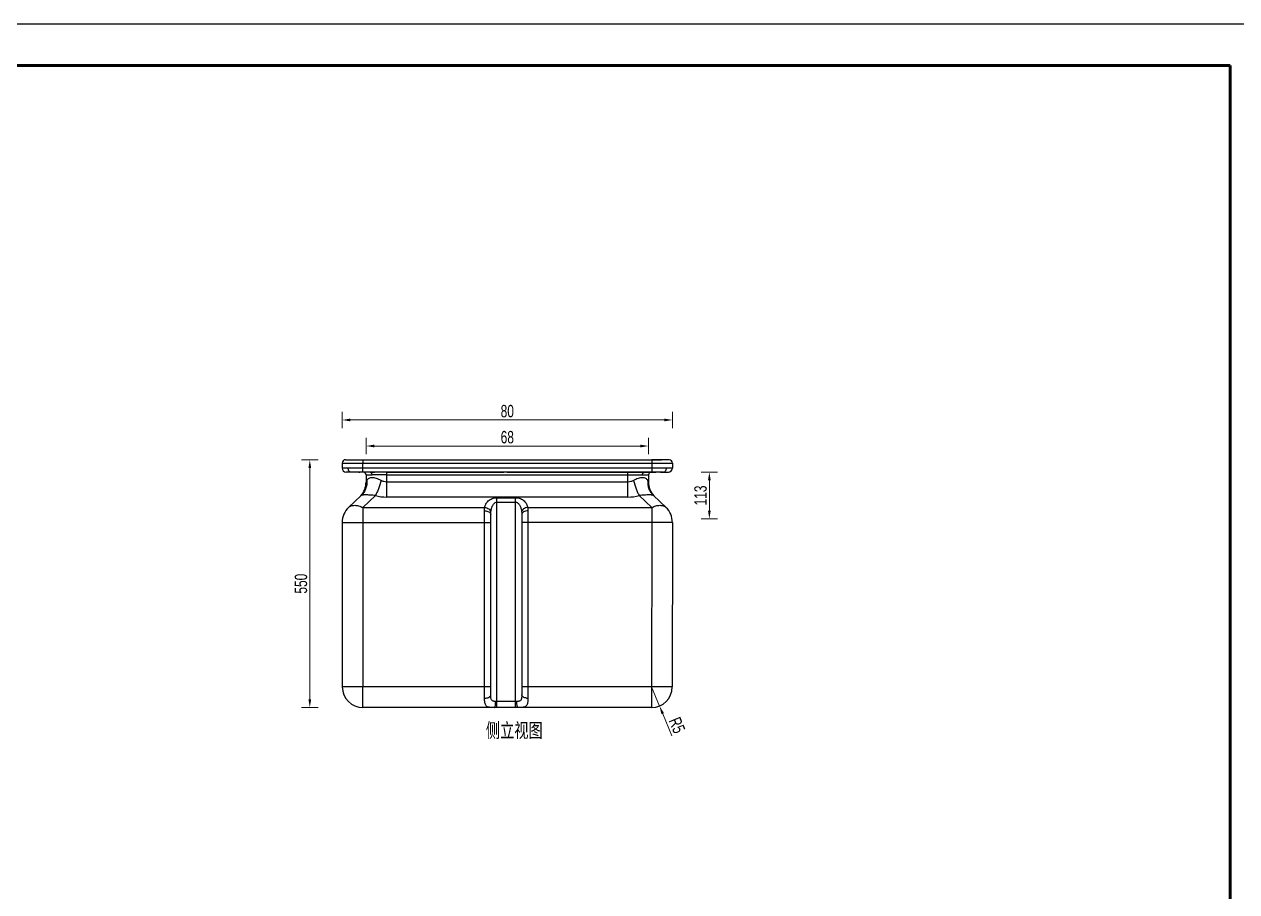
# Model space of a CAD drawing. Extents: x 104235 to 112395, y 52637 to 53451.
# Drawn here: x 111499.4 to 111793, y 53240.8 to 53450.8 of the extents above; entities that cross this region are included whole.
import ezdxf

# ---------------------------------------------------------------- set-up
doc = ezdxf.new("R2010")
doc.units = 0
doc.header["$LTSCALE"] = 1000
doc.header["$PDMODE"] = 1
doc.layers.add('0-1', color=40, linetype='Continuous')
doc.layers.add('图框', color=7, linetype='Continuous')
doc.layers.add('01-细实线', color=3, linetype='Continuous', lineweight=25)
doc.layers.add('图框粗线', color=7, linetype='Continuous', lineweight=60)
doc.styles.add('3.0号字-阿文', font='win7仿宋_GB2312.ttf', dxfattribs={"width": 0.72})
doc.dimstyles.new('1：10阿文', dxfattribs={"dimtxt": 3, "dimasz": 2, "dimexe": 2, "dimexo": 0, "dimtad": 1, "dimdec": 0, "dimzin": 0, "dimdsep": 46, "dimtxsty": '3.0号字-阿文', "dimcen": 2, "dimclrd": 3, "dimclre": 3, "dimclrt": 3, "dimadec": 0, "dimazin": 0, "dimtfac": 1, "dimtdec": 0, "dimtmove": 1, "dimatfit": 3, "dimfxl": 2, "dimfxlon": 1, "dimtolj": 1, "dimtzin": 0, "dimlwd": 18, "dimlwe": 18, "dimarcsym": 0})

# ---------------------------------------------------------------- blocks, each defined once
blk = doc.blocks.new('*D100')
at = {"layer": '01-细实线', "color": 3, "linetype": 'Continuous', "lineweight": 18}
for p, q in [((111576.39, 53353.05), (111576.39, 53357.05)), ((111656.39, 53353.05), (111656.39, 53357.05)), ((111578.39, 53355.05), (111654.39, 53355.05))]:
    blk.add_line(p, q, dxfattribs=at)
at = {"layer": '01-细实线', "color": 3}
for points in [[(111578.39, 53355.38), (111578.39, 53354.72), (111576.39, 53355.05)], [(111654.39, 53355.38), (111654.39, 53354.72), (111656.39, 53355.05)]]:
    blk.add_solid(points, dxfattribs=at)
at = {"layer": 'Defpoints', "color": 0}
for p in [(111656.39, 53355.05), (111576.39, 53344.62), (111656.39, 53344.55)]:
    blk.add_point(p, dxfattribs=at)
at = {"layer": '01-细实线', "color": 3, "insert": (111616.39, 53357.17), "char_height": 3, "attachment_point": 5, "style": '3.0号字-阿文'}
blk.add_mtext('\\A1;80', dxfattribs=at)
blk = doc.blocks.new('*D101')
at = {"layer": '01-细实线', "color": 3, "linetype": 'Continuous', "lineweight": 18}
for p, q in [((111582.19, 53346.74), (111582.19, 53350.74)), ((111650.59, 53346.74), (111650.59, 53350.74)), ((111584.19, 53348.74), (111648.59, 53348.74))]:
    blk.add_line(p, q, dxfattribs=at)
at = {"layer": '01-细实线', "color": 3}
for points in [[(111584.19, 53349.08), (111584.19, 53348.41), (111582.19, 53348.74)], [(111648.59, 53349.08), (111648.59, 53348.41), (111650.59, 53348.74)]]:
    blk.add_solid(points, dxfattribs=at)
at = {"layer": 'Defpoints', "color": 0}
for p in [(111650.59, 53348.74), (111582.19, 53341.78), (111650.59, 53341.78)]:
    blk.add_point(p, dxfattribs=at)
at = {"layer": '01-细实线', "color": 3, "insert": (111616.39, 53350.87), "char_height": 3, "attachment_point": 5, "style": '3.0号字-阿文'}
blk.add_mtext('\\A1;68', dxfattribs=at)
blk = doc.blocks.new('*D102')
at = {"layer": '01-细实线', "color": 3, "linetype": 'Continuous', "lineweight": 18}
for p, q in [((111663.31, 53342.41), (111667.31, 53342.41)), ((111665.31, 53333.12), (111665.31, 53340.41)), ((111663.31, 53331.12), (111667.31, 53331.12))]:
    blk.add_line(p, q, dxfattribs=at)
at = {"layer": '01-细实线', "color": 3}
for points in [[(111664.98, 53340.41), (111665.65, 53340.41), (111665.31, 53342.41)], [(111664.98, 53333.12), (111665.65, 53333.12), (111665.31, 53331.12)]]:
    blk.add_solid(points, dxfattribs=at)
at = {"layer": 'Defpoints', "color": 0}
for p in [(111655.39, 53342.41), (111665.31, 53342.41), (111656.3, 53331.12)]:
    blk.add_point(p, dxfattribs=at)
at = {"layer": '01-细实线', "color": 3, "insert": (111663.19, 53336.77), "char_height": 3, "attachment_point": 5, "rotation": 90, "style": '3.0号字-阿文'}
blk.add_mtext('\\A1;113', dxfattribs=at)
blk = doc.blocks.new('*D103')
at = {"layer": '01-细实线', "color": 3, "linetype": 'Continuous', "lineweight": 18}
for p, q in [((111570.57, 53345.42), (111566.57, 53345.42)), ((111568.57, 53287.42), (111568.57, 53343.42)), ((111570.57, 53285.42), (111566.57, 53285.42))]:
    blk.add_line(p, q, dxfattribs=at)
at = {"layer": '01-细实线', "color": 3}
for points in [[(111568.24, 53343.42), (111568.9, 53343.42), (111568.57, 53345.42)], [(111568.24, 53287.42), (111568.9, 53287.42), (111568.57, 53285.42)]]:
    blk.add_solid(points, dxfattribs=at)
at = {"layer": 'Defpoints', "color": 0}
for p in [(111568.57, 53345.42), (111578.44, 53345.42), (111581.44, 53285.42)]:
    blk.add_point(p, dxfattribs=at)
at = {"layer": '01-细实线', "color": 3, "insert": (111566.44, 53315.42), "char_height": 3, "attachment_point": 5, "rotation": 90, "style": '3.0号字-阿文'}
blk.add_mtext('\\A1;550', dxfattribs=at)
blk = doc.blocks.new('*D90')
at = {"layer": '01-细实线', "color": 3, "linetype": 'Continuous', "lineweight": 18}
for p, q in [((111651.34, 53290.42), (111653.25, 53285.8)), ((111656.25, 53278.57), (111654.02, 53283.95))]:
    blk.add_line(p, q, dxfattribs=at)
at = {"layer": '01-细实线', "color": 3}
blk.add_solid([(111654.33, 53284.08), (111653.71, 53283.83), (111653.25, 53285.8)], dxfattribs=at)
at = {"layer": 'Defpoints', "color": 0}
for p in [(111651.34, 53290.42), (111653.25, 53285.8)]:
    blk.add_point(p, dxfattribs=at)
at = {"layer": '01-细实线', "color": 3, "insert": (111657.48, 53281.15), "char_height": 3, "attachment_point": 5, "rotation": 292.4875, "style": '3.0号字-阿文'}
blk.add_mtext('\\A1;R5', dxfattribs=at)
blk = doc.blocks.new('3')
at = {"layer": '图框'}
blk.add_line((103628.62, 53029.13), (103034.62, 53029.13), dxfattribs=at)
at = {"layer": '图框粗线'}
for p, q in [((103618.62, 53019.13), (103059.62, 53019.13)), ((103618.62, 52619.13), (103618.62, 53019.13))]:
    blk.add_line(p, q, dxfattribs=at)

msp = doc.modelspace()

# ---------------------------------------------------------------- linework, layer by layer
at = {"layer": '01-细实线'}
for p, q in [((111576.39, 53344.62, 283284.03), (111576.39, 53343.41, 283284.03)), ((111576.39, 53344.62, 283284.03), (111651.39, 53344.62, 283284.03)), ((111577.19, 53345.42, 283284.03), (111653.75, 53345.42, 283284.03)), ((111581.39, 53345.42, 283284.03), (111581.39, 53345.42, 283284.03)), ((111581.39, 53342.41, 283284.03), (111581.39, 53344.62, 283284.03)), ((111651.39, 53345.42, 283284.03), (111651.39, 53345.42, 283284.03)), ((111655.59, 53345.42, 283284.03), (111651.39, 53345.42, 283284.03)), ((111651.39, 53344.62, 283284.03), (111655.52, 53344.62, 283284.03)), ((111651.39, 53344.62, 283284.03), (111651.39, 53342.41, 283284.03)), ((111655.52, 53344.62, 283284.03), (111656.39, 53344.62, 283284.03)), ((111656.39, 53344.62, 283284.03), (111656.39, 53343.41, 283284.03)), ((111576.77, 53343.41, 283284.03), (111576.39, 53343.41, 283284.03)), ((111577.23, 53343.41, 283284.03), (111576.77, 53343.41, 283284.03)), ((111577.85, 53343.4, 283284.03), (111577.23, 53343.41, 283284.03)), ((111579.32, 53342.4, 283284.03), (111577.38, 53342.41, 283284.03)), ((111583.23, 53342.36, 283284.03), (111580.45, 53342.39, 283284.03)), ((111651.39, 53343.41, 283284.03), (111581.39, 53343.41, 283284.03)), ((111651.39, 53342.41, 283284.03), (111581.39, 53342.41, 283284.03)), ((111582.19, 53341.78, 283284.03), (111582.19, 53340.02, 283284.03)), ((111582.19, 53341.78, 283284.03), (111582.36, 53341.78, 283284.03)), ((111582.36, 53341.78, 283284.03), (111582.7, 53341.77, 283284.03)), ((111582.7, 53341.77, 283284.03), (111583.65, 53341.76, 283284.03)), ((111587.19, 53336.39, 283284.03), (111587.19, 53342.38, 283284.03)), ((111587.19, 53342.38, 283284.03), (111615.59, 53342.38, 283284.03)), ((111587.19, 53341.78, 283284.03), (111645.59, 53341.78, 283284.03)), ((111617.19, 53342.38, 283284.03), (111645.59, 53342.38, 283284.03)), ((111645.59, 53336.39, 283284.03), (111645.59, 53342.38, 283284.03)), ((111649.12, 53341.76, 283284.03), (111650.21, 53341.77, 283284.03)), ((111649.55, 53342.36, 283284.03), (111652.32, 53342.39, 283284.03)), ((111650.21, 53341.77, 283284.03), (111650.42, 53341.78, 283284.03)), ((111650.42, 53341.78, 283284.03), (111650.59, 53341.78, 283284.03)), ((111650.59, 53341.78, 283284.03), (111650.59, 53340.02, 283284.03)), ((111653.45, 53342.4, 283284.03), (111655.39, 53342.41, 283284.03)), ((111655.54, 53343.41, 283284.03), (111654.92, 53343.4, 283284.03)), ((111655.87, 53343.41, 283284.03), (111655.54, 53343.41, 283284.03)), ((111656.39, 53343.41, 283284.03), (111655.87, 53343.41, 283284.03)), ((111582.38, 53340.38, 283284.03), (111582.19, 53340.02, 283284.03)), ((111645.59, 53340.02, 283284.03), (111587.19, 53340.02, 283284.03)), ((111650.59, 53340.02, 283284.03), (111650.4, 53340.38, 283284.03)), ((111581.01, 53336.76, 283284.03), (111577.96, 53333.86, 283284.03)), ((111581.4, 53333.86, 283284.03), (111584.45, 53336.76, 283284.03)), ((111645.59, 53336.39, 283284.03), (111587.19, 53336.39, 283284.03)), ((111613.89, 53285.42, 283284.03), (111613.89, 53336.24, 283284.03)), ((111613.89, 53336.24, 283284.03), (111618.39, 53336.24, 283284.03)), ((111613.89, 53335.15, 283284.03), (111618.39, 53335.15, 283284.03)), ((111618.39, 53285.42, 283284.03), (111618.39, 53336.24, 283284.03)), ((111648.33, 53336.76, 283284.03), (111651.37, 53333.86, 283284.03)), ((111654.82, 53333.86, 283284.03), (111651.77, 53336.76, 283284.03)), ((111581.4, 53333.86, 283284.03), (111581.44, 53290.42, 283284.03)), ((111581.4, 53333.86, 283284.03), (111610.93, 53333.86, 283284.03)), ((111610.89, 53287.71, 283284.03), (111610.89, 53333.03, 283284.03)), ((111612.39, 53288.52, 283284.03), (111612.39, 53332.19, 283284.03)), ((111619.89, 53332.19, 283284.03), (111619.89, 53288.52, 283284.03)), ((111621.35, 53333.86, 283284.03), (111651.37, 53333.86, 283284.03)), ((111621.39, 53333.03, 283284.03), (111621.39, 53287.71, 283284.03)), ((111651.37, 53333.86, 283284.03), (111651.34, 53285.42, 283284.03)), ((111576.4, 53330.23, 283284.03), (111576.44, 53290.42, 283284.03)), ((111576.4, 53330.23, 283284.03), (111581.4, 53330.23, 283284.03)), ((111581.4, 53330.23, 283284.03), (111612.39, 53330.23, 283284.03)), ((111656.37, 53330.23, 283284.03), (111619.89, 53330.23, 283284.03)), ((111656.37, 53330.23, 283284.03), (111656.34, 53290.42, 283284.03)), ((111581.44, 53290.42, 283284.03), (111576.44, 53290.42, 283284.03)), ((111581.44, 53285.42, 283284.03), (111581.44, 53290.42, 283284.03)), ((111612.39, 53290.42, 283284.03), (111581.44, 53290.42, 283284.03)), ((111656.34, 53290.42, 283284.03), (111619.89, 53290.42, 283284.03)), ((111651.34, 53285.42, 283284.03), (111581.44, 53285.42, 283284.03)), ((111618.69, 53286.92, 283284.03), (111613.58, 53286.92, 283284.03))]:
    msp.add_line(p, q, dxfattribs=at)
for centre, radius, start, end in [((111577.19, 53344.62, 283284.03), 0.8, 90.05, 180.05), ((111655.59, 53344.62, 283284.03), 0.8, 359.95, 89.95), ((111577.39, 53343.41, 283284.03), 1, 180.05, 269.5045), ((111581.4, 52742.27, 283284.03), 601.14, 90.00144, 90.33842), ((111581.32, 52966.39, 283284.03), 376.03, 89.9892, 90.4208), ((111581.59, 53341.78, 283284.03), 0.6, 0, 89.5088), ((111586.79, 52898.28, 283284.03), 444.1, 89.9491, 90.4597), ((111586.84, 52986.46, 283284.03), 355.32, 89.9438, 90.514), ((111645.69, 52815.51, 283284.03), 526.86, 89.5804, 90.0108), ((111651.19, 53341.78, 283284.03), 0.6, 90.4939, 180), ((111651.66, 52839.81, 283284.03), 503.61, 89.6289, 90.0312), ((111651.67, 53025.53, 283284.03), 316.89, 89.5389, 90.0511), ((111655.39, 53343.41, 283284.03), 1, 270.4955, 359.95), ((111577.19, 53340.02, 283284.03), 5, 318.6481, 359.9999), ((111655.59, 53340.02, 283284.03), 5, 180.0001, 221.3519), ((111587.19, 53346.91, 283284.03), 10.52, 254.923, 270.0033), ((111645.59, 53346.89, 283284.03), 10.5, 269.9815, 285.0921), ((111581.4, 53330.24, 283284.03), 5, 133.4792, 180.05), ((111651.37, 53330.24, 283284.03), 5, 359.95, 46.5208), ((111581.44, 53290.42, 283284.03), 5, 180.05, 270), ((111651.34, 53290.42, 283284.03), 5, 270, 359.95), ((111610.89, 53290.43, 283284.03), 2.72, 269.9903, 276.5636), ((111621.39, 53290.43, 283284.03), 2.72, 263.437, 270.01)]:
    msp.add_arc(centre, radius, start, end, dxfattribs=at)
for centre, start_param, end_param in [((111579.89, 53342.39, 283284.03), -0.785398, 2.356194), ((111616.39, 53342.39, 283284.03), 1.570796, 3.141593), ((111616.39, 53342.39, 283284.03), -1.570796, 0), ((111652.89, 53342.39, 283284.03), 7.068583, 10.210176)]:
    msp.add_ellipse(centre, major_axis=(0.8, 0), ratio=0.008621, start_param=start_param, end_param=end_param, dxfattribs=at)
for points, knots in [([(111581.39, 53345.42, 283284.03), (111581.39, 53345.42, 283284.03), (111581.4, 53345.4, 283284.03), (111581.4, 53345.38, 283284.03), (111581.4, 53345.32, 283284.03), (111581.39, 53345.25, 283284.03), (111581.39, 53345.16, 283284.03), (111581.39, 53345.02, 283284.03), (111581.39, 53344.91, 283284.03), (111581.39, 53344.83, 283284.03)], [0, 0, 0, 0, 0.020439, 0.074137, 0.161667, 0.280924, 0.428478, 0.600563, 1, 1, 1, 1]), ([(111651.39, 53345.42, 283284.03), (111651.38, 53345.42, 283284.03), (111651.38, 53345.4, 283284.03), (111651.38, 53345.38, 283284.03), (111651.38, 53345.32, 283284.03), (111651.38, 53345.25, 283284.03), (111651.38, 53345.16, 283284.03), (111651.39, 53345.02, 283284.03), (111651.39, 53344.91, 283284.03), (111651.39, 53344.83, 283284.03)], [0, 0, 0, 0, 0.020439, 0.074137, 0.161667, 0.280924, 0.428478, 0.600563, 1, 1, 1, 1]), ([(111578.56, 53342.4, 283284.03), (111578.46, 53342.4, 283284.03), (111578.26, 53342.47, 283284.03), (111578.03, 53342.7, 283284.03), (111577.89, 53343.03, 283284.03), (111577.85, 53343.27, 283284.03), (111577.85, 53343.4, 283284.03)], [0, 0, 0, 0, 0.209734, 0.444987, 0.712205, 1, 1, 1, 1]), ([(111585.82, 53340.38, 283284.03), (111585.46, 53340.58, 283284.03), (111584.91, 53340.83, 283284.03), (111584.17, 53341.02, 283284.03), (111583.55, 53341.09, 283284.03), (111582.97, 53340.99, 283284.03), (111582.57, 53340.68, 283284.03), (111582.43, 53340.48, 283284.03), (111582.38, 53340.38, 283284.03)], [0, 0, 0, 0, 0.324512, 0.471016, 0.602546, 0.817415, 0.90994, 1, 1, 1, 1]), ([(111583.65, 53341.76, 283284.03), (111583.65, 53341.84, 283284.03), (111583.63, 53341.99, 283284.03), (111583.54, 53342.19, 283284.03), (111583.41, 53342.33, 283284.03), (111583.29, 53342.36, 283284.03), (111583.23, 53342.36, 283284.03)], [0, 0, 0, 0, 0.287862, 0.555412, 0.790832, 1, 1, 1, 1]), ([(111645.59, 53341.78, 283284.03), (111645.91, 53341.78, 283284.03), (111647.09, 53341.78, 283284.03), (111648.27, 53341.77, 283284.03), (111649.12, 53341.76, 283284.03)], [0, 0, 0, 0, 0.275898, 1, 1, 1, 1]), ([(111650.4, 53340.38, 283284.03), (111650.34, 53340.48, 283284.03), (111650.21, 53340.68, 283284.03), (111649.8, 53340.99, 283284.03), (111649.23, 53341.09, 283284.03), (111648.61, 53341.02, 283284.03), (111647.86, 53340.83, 283284.03), (111647.32, 53340.58, 283284.03), (111646.96, 53340.38, 283284.03)], [0, 0, 0, 0, 0.090056, 0.182587, 0.397452, 0.528985, 0.675488, 1, 1, 1, 1]), ([(111649.12, 53341.76, 283284.03), (111649.12, 53341.84, 283284.03), (111649.14, 53341.99, 283284.03), (111649.23, 53342.19, 283284.03), (111649.37, 53342.33, 283284.03), (111649.49, 53342.36, 283284.03), (111649.54, 53342.36, 283284.03)], [0, 0, 0, 0, 0.287712, 0.554861, 0.790115, 1, 1, 1, 1]), ([(111654.22, 53342.4, 283284.03), (111654.31, 53342.4, 283284.03), (111654.51, 53342.47, 283284.03), (111654.74, 53342.7, 283284.03), (111654.89, 53343.03, 283284.03), (111654.92, 53343.27, 283284.03), (111654.92, 53343.4, 283284.03)], [0, 0, 0, 0, 0.209362, 0.44477, 0.71221, 1, 1, 1, 1]), ([(111582.38, 53340.38, 283284.03), (111582.4, 53340.05, 283284.03), (111582.38, 53339.37, 283284.03), (111582.13, 53338.38, 283284.03), (111581.68, 53337.49, 283284.03), (111581.25, 53336.98, 283284.03), (111581.01, 53336.76, 283284.03)], [0, 0, 0, 0, 0.254574, 0.505614, 0.753701, 1, 1, 1, 1]), ([(111585.82, 53340.38, 283284.03), (111585.65, 53339.71, 283284.03), (111585.35, 53338.74, 283284.03), (111584.86, 53337.54, 283284.03), (111584.59, 53337, 283284.03), (111584.45, 53336.76, 283284.03)], [0, 0, 0, 0, 0.536108, 0.782205, 1, 1, 1, 1]), ([(111587.19, 53340.02, 283284.03), (111586.95, 53340.02, 283284.03), (111586.47, 53340.09, 283284.03), (111586.03, 53340.27, 283284.03), (111585.82, 53340.38, 283284.03)], [0, 0, 0, 0, 0.503921, 1, 1, 1, 1]), ([(111646.96, 53340.38, 283284.03), (111646.75, 53340.27, 283284.03), (111646.31, 53340.09, 283284.03), (111645.83, 53340.02, 283284.03), (111645.59, 53340.02, 283284.03)], [0, 0, 0, 0, 0.49608, 1, 1, 1, 1]), ([(111646.96, 53340.38, 283284.03), (111647.12, 53339.71, 283284.03), (111647.42, 53338.74, 283284.03), (111647.92, 53337.54, 283284.03), (111648.19, 53337, 283284.03), (111648.33, 53336.76, 283284.03)], [0, 0, 0, 0, 0.536106, 0.782204, 1, 1, 1, 1]), ([(111650.4, 53340.38, 283284.03), (111650.37, 53340.05, 283284.03), (111650.4, 53339.37, 283284.03), (111650.64, 53338.38, 283284.03), (111651.1, 53337.49, 283284.03), (111651.53, 53336.98, 283284.03), (111651.77, 53336.76, 283284.03)], [0, 0, 0, 0, 0.254575, 0.505614, 0.753701, 1, 1, 1, 1]), ([(111584.45, 53336.76, 283284.03), (111584.03, 53336.8, 283284.03), (111583.41, 53336.85, 283284.03), (111582.62, 53336.9, 283284.03), (111582.12, 53336.91, 283284.03), (111581.7, 53336.9, 283284.03), (111581.38, 53336.87, 283284.03), (111581.16, 53336.83, 283284.03), (111581.04, 53336.79, 283284.03), (111581.01, 53336.76, 283284.03)], [0, 0, 0, 0, 0.368845, 0.536151, 0.683542, 0.805209, 0.897904, 0.961722, 1, 1, 1, 1]), ([(111610.93, 53333.86, 283284.03), (111610.98, 53334.15, 283284.03), (111611.18, 53334.74, 283284.03), (111611.79, 53335.51, 283284.03), (111612.72, 53336.09, 283284.03), (111613.49, 53336.24, 283284.03), (111613.89, 53336.24, 283284.03)], [0, 0, 0, 0, 0.213606, 0.445169, 0.706998, 1, 1, 1, 1]), ([(111612.41, 53332.78, 283284.03), (111612.43, 53333.02, 283284.03), (111612.51, 53333.5, 283284.03), (111612.7, 53334.09, 283284.03), (111612.94, 53334.53, 283284.03), (111613.17, 53334.83, 283284.03), (111613.48, 53335.08, 283284.03), (111613.75, 53335.15, 283284.03), (111613.89, 53335.15, 283284.03)], [0, 0, 0, 0, 0.241905, 0.485838, 0.609701, 0.735803, 0.86565, 1, 1, 1, 1]), ([(111618.39, 53336.24, 283284.03), (111618.79, 53336.24, 283284.03), (111619.55, 53336.09, 283284.03), (111620.48, 53335.51, 283284.03), (111621.09, 53334.74, 283284.03), (111621.3, 53334.15, 283284.03), (111621.35, 53333.86, 283284.03)], [0, 0, 0, 0, 0.292993, 0.554827, 0.786392, 1, 1, 1, 1]), ([(111618.39, 53335.15, 283284.03), (111618.52, 53335.15, 283284.03), (111618.79, 53335.08, 283284.03), (111619.1, 53334.83, 283284.03), (111619.34, 53334.53, 283284.03), (111619.58, 53334.09, 283284.03), (111619.77, 53333.5, 283284.03), (111619.85, 53333.02, 283284.03), (111619.87, 53332.78, 283284.03)], [0, 0, 0, 0, 0.134333, 0.264186, 0.390289, 0.514155, 0.758092, 1, 1, 1, 1]), ([(111651.77, 53336.76, 283284.03), (111651.73, 53336.79, 283284.03), (111651.62, 53336.83, 283284.03), (111651.4, 53336.87, 283284.03), (111651.08, 53336.9, 283284.03), (111650.66, 53336.91, 283284.03), (111650.16, 53336.9, 283284.03), (111649.37, 53336.85, 283284.03), (111648.75, 53336.8, 283284.03), (111648.33, 53336.76, 283284.03)], [0, 0, 0, 0, 0.038273, 0.10208, 0.194783, 0.316452, 0.463847, 0.631157, 1, 1, 1, 1]), ([(111577.96, 53333.86, 283284.03), (111578.14, 53334.04, 283284.03), (111578.62, 53334.32, 283284.03), (111579.48, 53334.43, 283284.03), (111580.44, 53334.28, 283284.03), (111581.08, 53334.03, 283284.03), (111581.4, 53333.86, 283284.03)], [0, 0, 0, 0, 0.207367, 0.436918, 0.70079, 1, 1, 1, 1]), ([(111610.89, 53333.03, 283284.03), (111610.89, 53333.1, 283284.03), (111610.89, 53333.38, 283284.03), (111610.9, 53333.66, 283284.03), (111610.93, 53333.86, 283284.03)], [0, 0, 0, 0, 0.266887, 1, 1, 1, 1]), ([(111610.89, 53333.03, 283284.03), (111611.08, 53333.03, 283284.03), (111611.45, 53332.99, 283284.03), (111611.87, 53332.84, 283284.03), (111612.13, 53332.67, 283284.03), (111612.28, 53332.52, 283284.03), (111612.37, 53332.36, 283284.03), (111612.39, 53332.25, 283284.03), (111612.39, 53332.19, 283284.03)], [0, 0, 0, 0, 0.309242, 0.587268, 0.708079, 0.815395, 0.911219, 1, 1, 1, 1]), ([(111610.93, 53333.86, 283284.03), (111611.11, 53333.85, 283284.03), (111611.46, 53333.77, 283284.03), (111611.92, 53333.53, 283284.03), (111612.26, 53333.2, 283284.03), (111612.39, 53332.91, 283284.03), (111612.41, 53332.78, 283284.03)], [0, 0, 0, 0, 0.277217, 0.543312, 0.785163, 1, 1, 1, 1]), ([(111612.39, 53332.19, 283284.03), (111612.39, 53332.24, 283284.03), (111612.39, 53332.44, 283284.03), (111612.4, 53332.63, 283284.03), (111612.41, 53332.78, 283284.03)], [0, 0, 0, 0, 0.255972, 1, 1, 1, 1]), ([(111621.35, 53333.86, 283284.03), (111621.17, 53333.85, 283284.03), (111620.82, 53333.77, 283284.03), (111620.35, 53333.53, 283284.03), (111620.01, 53333.2, 283284.03), (111619.89, 53332.91, 283284.03), (111619.87, 53332.78, 283284.03)], [0, 0, 0, 0, 0.277216, 0.543312, 0.785162, 1, 1, 1, 1]), ([(111619.87, 53332.78, 283284.03), (111619.87, 53332.73, 283284.03), (111619.89, 53332.53, 283284.03), (111619.89, 53332.34, 283284.03), (111619.89, 53332.19, 283284.03)], [0, 0, 0, 0, 0.243346, 1, 1, 1, 1]), ([(111621.39, 53333.03, 283284.03), (111621.2, 53333.03, 283284.03), (111620.83, 53332.99, 283284.03), (111620.41, 53332.84, 283284.03), (111620.14, 53332.67, 283284.03), (111620, 53332.52, 283284.03), (111619.91, 53332.36, 283284.03), (111619.89, 53332.25, 283284.03), (111619.89, 53332.19, 283284.03)], [0, 0, 0, 0, 0.309242, 0.587268, 0.708079, 0.815395, 0.911219, 1, 1, 1, 1]), ([(111621.35, 53333.86, 283284.03), (111621.35, 53333.8, 283284.03), (111621.38, 53333.52, 283284.03), (111621.39, 53333.24, 283284.03), (111621.39, 53333.03, 283284.03)], [0, 0, 0, 0, 0.232638, 1, 1, 1, 1]), ([(111651.37, 53333.86, 283284.03), (111651.7, 53334.03, 283284.03), (111652.34, 53334.28, 283284.03), (111653.3, 53334.43, 283284.03), (111654.16, 53334.32, 283284.03), (111654.63, 53334.04, 283284.03), (111654.82, 53333.86, 283284.03)], [0, 0, 0, 0, 0.29921, 0.563082, 0.792633, 1, 1, 1, 1]), ([(111611.2, 53287.72, 283284.03), (111611.36, 53287.74, 283284.03), (111611.66, 53287.8, 283284.03), (111612.04, 53287.98, 283284.03), (111612.31, 53288.21, 283284.03), (111612.39, 53288.43, 283284.03), (111612.39, 53288.52, 283284.03)], [0, 0, 0, 0, 0.314204, 0.589383, 0.814359, 1, 1, 1, 1]), ([(111613.58, 53286.92, 283284.03), (111613.47, 53286.92, 283284.03), (111613.26, 53286.92, 283284.03), (111612.96, 53286.96, 283284.03), (111612.7, 53287.07, 283284.03), (111612.53, 53287.3, 283284.03), (111612.45, 53287.57, 283284.03), (111612.41, 53287.87, 283284.03), (111612.39, 53288.19, 283284.03), (111612.39, 53288.41, 283284.03), (111612.39, 53288.52, 283284.03)], [0, 0, 0, 0, 0.140488, 0.266368, 0.376288, 0.483258, 0.599808, 0.726564, 0.860799, 1, 1, 1, 1]), ([(111619.89, 53288.52, 283284.03), (111619.89, 53288.41, 283284.03), (111619.89, 53288.19, 283284.03), (111619.87, 53287.87, 283284.03), (111619.82, 53287.57, 283284.03), (111619.74, 53287.3, 283284.03), (111619.58, 53287.07, 283284.03), (111619.32, 53286.96, 283284.03), (111619.02, 53286.92, 283284.03), (111618.8, 53286.92, 283284.03), (111618.69, 53286.92, 283284.03)], [0, 0, 0, 0, 0.139201, 0.273436, 0.400192, 0.516742, 0.623711, 0.733632, 0.859511, 1, 1, 1, 1]), ([(111621.08, 53287.72, 283284.03), (111620.92, 53287.74, 283284.03), (111620.62, 53287.8, 283284.03), (111620.23, 53287.98, 283284.03), (111619.96, 53288.21, 283284.03), (111619.89, 53288.43, 283284.03), (111619.89, 53288.52, 283284.03)], [0, 0, 0, 0, 0.314203, 0.589382, 0.814359, 1, 1, 1, 1]), ([(111613.28, 53285.42, 283284.03), (111613.06, 53285.42, 283284.03), (111612.65, 53285.42, 283284.03), (111612.09, 53285.47, 283284.03), (111611.64, 53285.59, 283284.03), (111611.16, 53285.91, 283284.03), (111610.96, 53286.5, 283284.03), (111610.9, 53287.14, 283284.03), (111610.89, 53287.51, 283284.03), (111610.89, 53287.71, 283284.03)], [0, 0, 0, 0, 0.166315, 0.305636, 0.418753, 0.516108, 0.723439, 0.852997, 1, 1, 1, 1]), ([(111613.28, 53285.42, 283284.03), (111613.31, 53285.42, 283284.03), (111613.35, 53285.46, 283284.03), (111613.39, 53285.52, 283284.03), (111613.44, 53285.62, 283284.03), (111613.49, 53285.8, 283284.03), (111613.51, 53285.95, 283284.03), (111613.53, 53286.04, 283284.03)], [0, 0, 0, 0, 0.118946, 0.208294, 0.321382, 0.618121, 1, 1, 1, 1]), ([(111613.53, 53286.04, 283284.03), (111613.54, 53286.11, 283284.03), (111613.57, 53286.4, 283284.03), (111613.58, 53286.7, 283284.03), (111613.58, 53286.92, 283284.03)], [0, 0, 0, 0, 0.228688, 1, 1, 1, 1]), ([(111618.75, 53286.04, 283284.03), (111618.74, 53286.11, 283284.03), (111618.7, 53286.4, 283284.03), (111618.69, 53286.7, 283284.03), (111618.69, 53286.92, 283284.03)], [0, 0, 0, 0, 0.228688, 1, 1, 1, 1]), ([(111618.99, 53285.42, 283284.03), (111618.97, 53285.42, 283284.03), (111618.92, 53285.46, 283284.03), (111618.89, 53285.52, 283284.03), (111618.84, 53285.62, 283284.03), (111618.79, 53285.8, 283284.03), (111618.76, 53285.95, 283284.03), (111618.75, 53286.04, 283284.03)], [0, 0, 0, 0, 0.118948, 0.208296, 0.321385, 0.618122, 1, 1, 1, 1]), ([(111621.39, 53287.71, 283284.03), (111621.39, 53287.51, 283284.03), (111621.38, 53287.14, 283284.03), (111621.32, 53286.5, 283284.03), (111621.11, 53285.91, 283284.03), (111620.64, 53285.59, 283284.03), (111620.18, 53285.47, 283284.03), (111619.63, 53285.42, 283284.03), (111619.22, 53285.42, 283284.03), (111618.99, 53285.42, 283284.03)], [0, 0, 0, 0, 0.147003, 0.276561, 0.483892, 0.581248, 0.694363, 0.833683, 1, 1, 1, 1])]:
    msp.add_open_spline(points, degree=3, knots=knots, dxfattribs=at)
for points in [[(111581.39, 53344.83, 283284.03), (111581.39, 53344.76, 283284.03), (111581.39, 53344.69, 283284.03), (111581.39, 53344.62, 283284.03)], [(111651.39, 53344.83, 283284.03), (111651.39, 53344.76, 283284.03), (111651.39, 53344.69, 283284.03), (111651.39, 53344.62, 283284.03)]]:
    msp.add_open_spline(points, degree=3, dxfattribs=at)

# ---------------------------------------------------------------- block references
at = {"layer": '0-1'}
msp.add_blockref('3', (8172.78, 421.71, 283284.03), dxfattribs=at)

# ---------------------------------------------------------------- texts
at = {"layer": '01-细实线', "color": 0, "style": '3.0号字-阿文', "width": 0.72}
msp.add_text('侧立视图', height=3.5, dxfattribs=at).set_placement((111611.21, 53278.17, 283284.03))

# ---------------------------------------------------------------- dimensions: what is measured, and where the dimension line sits
at = {"layer": '01-细实线'}
for base, p1, p2, picture, middle in [((111656.39, 53355.05, 283284.03), (111576.39, 53344.62, 283284.03), (111656.39, 53344.55, 283284.03), '*D100', (111616.39, 53357.17, 283284.03)), ((111650.59, 53348.74, 283284.03), (111582.19, 53341.78, 283284.03), (111650.59, 53341.78, 283284.03), '*D101', (111616.39, 53350.87, 283284.03))]:
    dim = msp.add_linear_dim(base=base, p1=p1, p2=p2, dimstyle='1：10阿文', dxfattribs=at)
    dim.commit()
    dim.dimension.update_dxf_attribs({"geometry": picture, "text_midpoint": middle})
dim = msp.add_linear_dim(base=(111568.57, 53345.42, 283284.03), p1=(111581.44, 53285.42, 283284.03), p2=(111578.44, 53345.42, 283284.03), angle=90, text='550', dimstyle='1：10阿文', dxfattribs=at)
dim.commit()
dim.dimension.update_dxf_attribs({"geometry": '*D103', "text_midpoint": (111566.44, 53315.42, 283284.03)})
dim = msp.add_linear_dim(base=(111665.31, 53342.41, 283284.03), p1=(111656.3, 53331.12, 283284.03), p2=(111655.39, 53342.41, 283284.03), angle=90, text='113', dimstyle='1：10阿文', dxfattribs=at)
dim.commit()
dim.dimension.update_dxf_attribs({"geometry": '*D102', "text_midpoint": (111665.31, 53336.77, 283284.03), "dimtype": 160})
dim = msp.add_radius_dim(center=(111651.34, 53290.42, 283284.03), mpoint=(111653.25, 53285.8, 283284.03), dimstyle='1：10阿文', dxfattribs=at)
dim.commit()
dim.dimension.update_dxf_attribs({"geometry": '*D90', "text_midpoint": (111657.48, 53281.15, 283284.03)})

doc.saveas('drawing.dxf')
